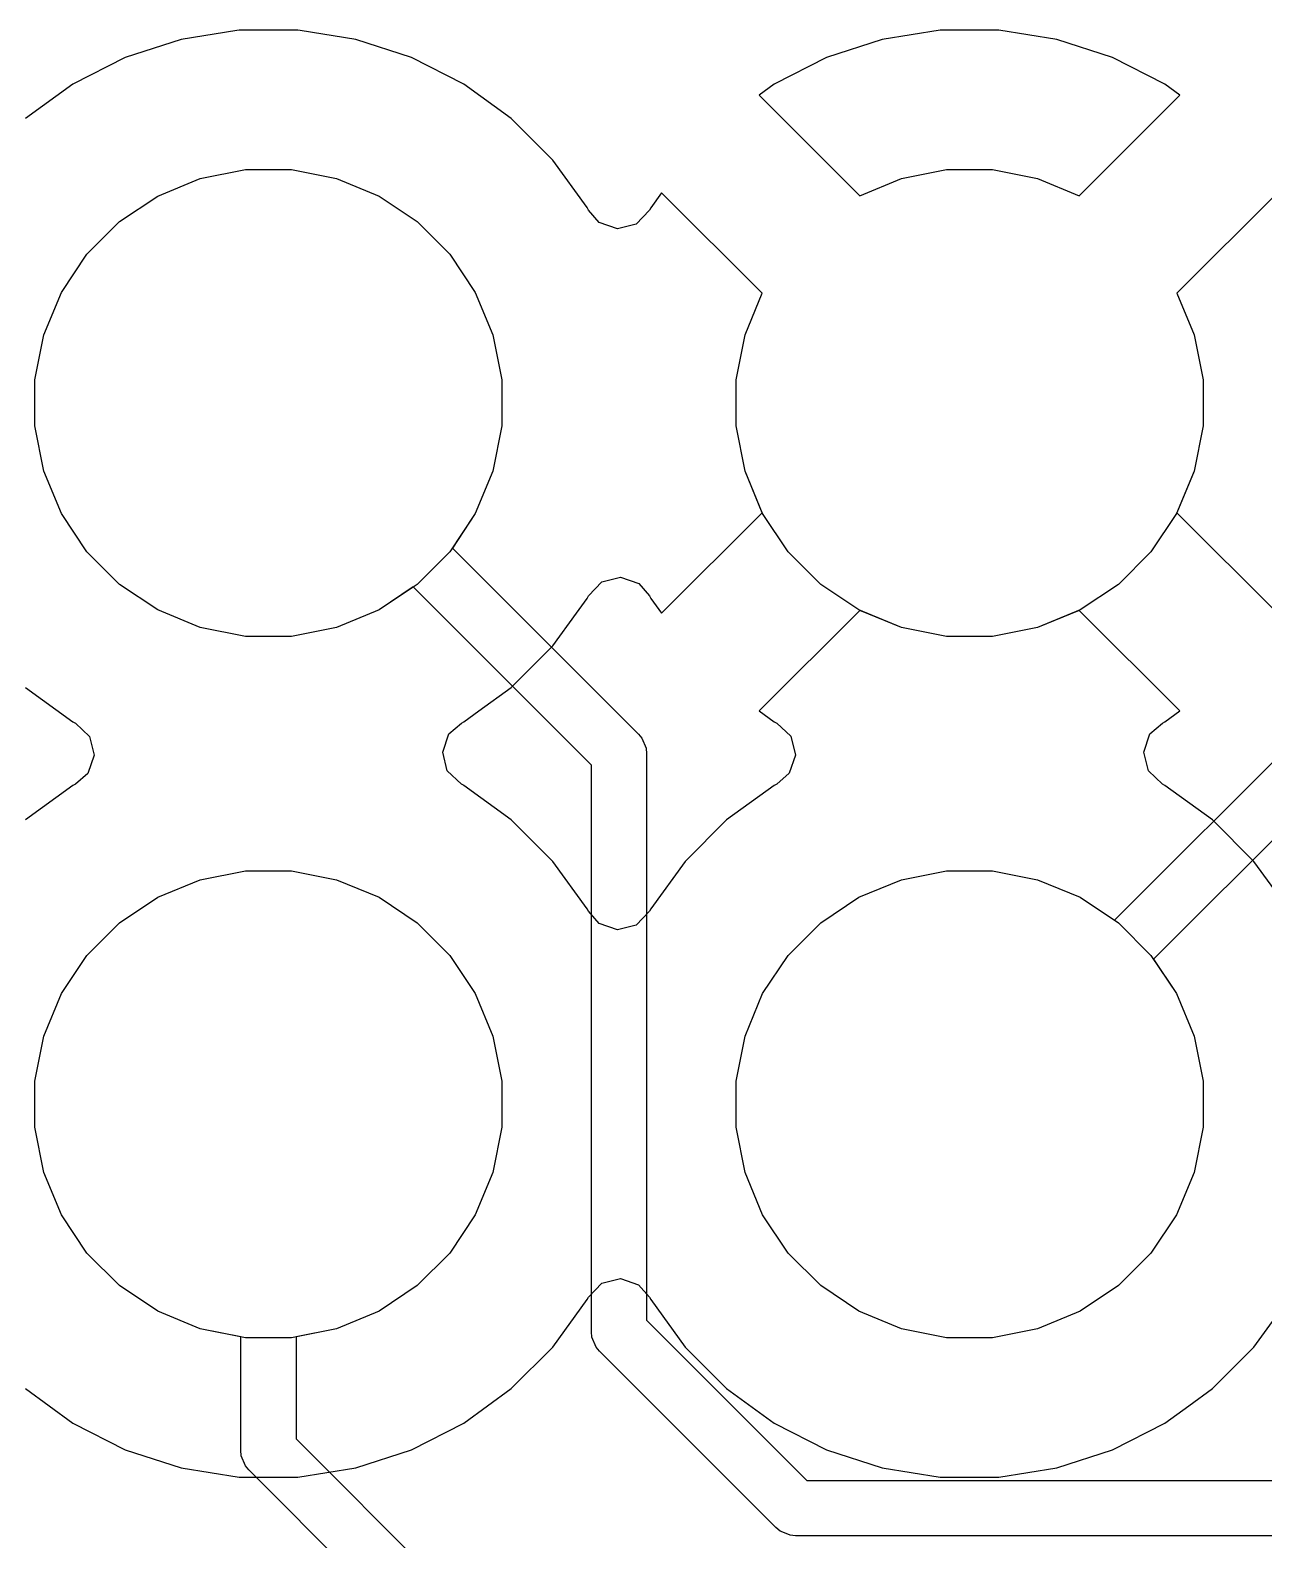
# Model space of a CAD drawing. Header units: inches. Extents: x 6.57 to 9.79, y -8.72 to -3.17.
# Drawn here: x 8.1074 to 8.2833, y -7.662 to -7.4467 of the extents above; entities that cross this region are included whole.
import ezdxf

# ---------------------------------------------------------------- set-up
doc = ezdxf.new("R2010")
doc.units = ezdxf.units.IN
doc.header["$MEASUREMENT"] = 0
doc.layers.add('In1.Cu', color=91, linetype='CONTINUOUS', true_color=0x7fc87f)

msp = doc.modelspace()

# ---------------------------------------------------------------- linework, layer by layer
at = {"layer": 'In1.Cu', "linetype": 'CONTINUOUS'}
for p, q in [((8.13685, -7.44677), (8.12892, -7.44802)), ((8.13685, -7.44677), (8.12892, -7.44802)), ((8.13685, -7.44677), (8.12892, -7.44802)), ((8.13685, -7.44677), (8.12892, -7.44802)), ((8.13719, -7.44671), (8.13685, -7.44677)), ((8.13719, -7.44671), (8.13685, -7.44677)), ((8.13719, -7.44671), (8.13685, -7.44677)), ((8.13719, -7.44671), (8.13685, -7.44677)), ((8.14555, -7.44671), (8.13719, -7.44671)), ((8.14555, -7.44671), (8.13719, -7.44671)), ((8.14555, -7.44671), (8.13719, -7.44671)), ((8.14555, -7.44671), (8.13719, -7.44671)), ((8.14589, -7.44677), (8.14555, -7.44671)), ((8.14589, -7.44677), (8.14555, -7.44671)), ((8.14589, -7.44677), (8.14555, -7.44671)), ((8.14589, -7.44677), (8.14555, -7.44671)), ((8.15382, -7.44802), (8.14589, -7.44677)), ((8.15382, -7.44802), (8.14589, -7.44677)), ((8.15382, -7.44802), (8.14589, -7.44677)), ((8.15382, -7.44802), (8.14589, -7.44677)), ((8.23719, -7.44673), (8.22892, -7.44804)), ((8.23719, -7.44673), (8.22892, -7.44804)), ((8.23719, -7.44673), (8.22892, -7.44804)), ((8.23719, -7.44673), (8.22892, -7.44804)), ((8.24555, -7.44673), (8.23719, -7.44673)), ((8.24555, -7.44673), (8.23719, -7.44673)), ((8.24555, -7.44673), (8.23719, -7.44673)), ((8.24555, -7.44673), (8.23719, -7.44673)), ((8.25382, -7.44804), (8.24555, -7.44673)), ((8.25382, -7.44804), (8.24555, -7.44673)), ((8.25382, -7.44804), (8.24555, -7.44673)), ((8.25382, -7.44804), (8.24555, -7.44673)), ((8.12892, -7.44802), (8.12096, -7.45061)), ((8.12892, -7.44802), (8.12096, -7.45061)), ((8.12892, -7.44802), (8.12096, -7.45061)), ((8.12892, -7.44802), (8.12096, -7.45061)), ((8.16178, -7.45061), (8.15382, -7.44802)), ((8.15382, -7.44802), (8.15382, -7.44802)), ((8.15382, -7.44802), (8.15382, -7.44802)), ((8.16178, -7.45061), (8.15382, -7.44802)), ((8.15382, -7.44802), (8.15382, -7.44802)), ((8.15382, -7.44802), (8.15382, -7.44802)), ((8.16178, -7.45061), (8.15382, -7.44802)), ((8.15382, -7.44802), (8.15382, -7.44802)), ((8.15382, -7.44802), (8.15382, -7.44802)), ((8.16178, -7.45061), (8.15382, -7.44802)), ((8.15382, -7.44802), (8.15382, -7.44802)), ((8.15382, -7.44802), (8.15382, -7.44802)), ((8.22892, -7.44804), (8.22097, -7.45063)), ((8.22892, -7.44804), (8.22097, -7.45063)), ((8.22892, -7.44804), (8.22097, -7.45063)), ((8.22892, -7.44804), (8.22097, -7.45063)), ((8.22892, -7.44804), (8.22892, -7.44804)), ((8.22892, -7.44804), (8.22892, -7.44804)), ((8.22892, -7.44804), (8.22892, -7.44804)), ((8.22892, -7.44804), (8.22892, -7.44804)), ((8.26177, -7.45063), (8.25382, -7.44804)), ((8.26177, -7.45063), (8.25382, -7.44804)), ((8.26177, -7.45063), (8.25382, -7.44804)), ((8.26177, -7.45063), (8.25382, -7.44804)), ((8.12096, -7.45061), (8.1135, -7.45441)), ((8.12096, -7.45061), (8.1135, -7.45441)), ((8.12096, -7.45061), (8.1135, -7.45441)), ((8.12096, -7.45061), (8.1135, -7.45441)), ((8.16924, -7.45441), (8.16178, -7.45061)), ((8.16178, -7.45061), (8.16178, -7.45061)), ((8.16178, -7.45061), (8.16178, -7.45061)), ((8.16924, -7.45441), (8.16178, -7.45061)), ((8.16178, -7.45061), (8.16178, -7.45061)), ((8.16178, -7.45061), (8.16178, -7.45061)), ((8.16924, -7.45441), (8.16178, -7.45061)), ((8.16178, -7.45061), (8.16178, -7.45061)), ((8.16178, -7.45061), (8.16178, -7.45061)), ((8.16924, -7.45441), (8.16178, -7.45061)), ((8.16178, -7.45061), (8.16178, -7.45061)), ((8.16178, -7.45061), (8.16178, -7.45061)), ((8.22097, -7.45063), (8.21351, -7.45443)), ((8.22097, -7.45063), (8.21351, -7.45443)), ((8.22097, -7.45063), (8.21351, -7.45443)), ((8.22097, -7.45063), (8.21351, -7.45443)), ((8.26923, -7.45442), (8.26177, -7.45063)), ((8.26923, -7.45442), (8.26177, -7.45063)), ((8.26923, -7.45442), (8.26177, -7.45063)), ((8.26923, -7.45442), (8.26177, -7.45063)), ((8.1135, -7.45441), (8.10673, -7.45933)), ((8.1135, -7.45441), (8.10673, -7.45933)), ((8.1135, -7.45441), (8.10673, -7.45933)), ((8.1135, -7.45441), (8.10673, -7.45933)), ((8.17601, -7.45933), (8.16924, -7.45441)), ((8.17601, -7.45933), (8.16924, -7.45441)), ((8.17601, -7.45933), (8.16924, -7.45441)), ((8.17601, -7.45933), (8.16924, -7.45441)), ((8.21351, -7.45443), (8.21138, -7.45597)), ((8.21351, -7.45443), (8.21138, -7.45597)), ((8.21351, -7.45443), (8.21138, -7.45597)), ((8.21351, -7.45443), (8.21138, -7.45597)), ((8.27136, -7.45597), (8.26923, -7.45442)), ((8.27136, -7.45597), (8.26923, -7.45442)), ((8.27136, -7.45597), (8.26923, -7.45442)), ((8.27136, -7.45597), (8.26923, -7.45442)), ((8.21138, -7.45597), (8.21138, -7.45597)), ((8.21138, -7.45597), (8.22572, -7.47032)), ((8.21138, -7.45597), (8.21138, -7.45597)), ((8.21138, -7.45597), (8.22572, -7.47032)), ((8.21138, -7.45597), (8.21138, -7.45597)), ((8.21138, -7.45597), (8.22572, -7.47032)), ((8.21138, -7.45597), (8.21138, -7.45597)), ((8.21138, -7.45597), (8.22572, -7.47032)), ((8.25702, -7.47032), (8.27136, -7.45597)), ((8.25702, -7.47032), (8.27136, -7.45597)), ((8.25702, -7.47032), (8.27136, -7.45597)), ((8.25702, -7.47032), (8.27136, -7.45597)), ((8.18193, -7.46525), (8.17601, -7.45933)), ((8.18193, -7.46525), (8.17601, -7.45933)), ((8.18193, -7.46525), (8.17601, -7.45933)), ((8.18193, -7.46525), (8.17601, -7.45933)), ((8.18684, -7.47202), (8.18193, -7.46525)), ((8.18684, -7.47202), (8.18193, -7.46525)), ((8.18684, -7.47202), (8.18193, -7.46525)), ((8.18684, -7.47202), (8.18193, -7.46525)), ((8.1256, -7.47037), (8.13166, -7.46786)), ((8.1256, -7.47037), (8.13166, -7.46786)), ((8.1256, -7.47037), (8.13166, -7.46786)), ((8.1256, -7.47037), (8.13166, -7.46786)), ((8.13166, -7.46786), (8.13809, -7.46658)), ((8.13166, -7.46786), (8.13809, -7.46658)), ((8.13166, -7.46786), (8.13809, -7.46658)), ((8.13166, -7.46786), (8.13809, -7.46658)), ((8.13809, -7.46658), (8.14465, -7.46658)), ((8.13809, -7.46658), (8.14465, -7.46658)), ((8.13809, -7.46658), (8.14465, -7.46658)), ((8.13809, -7.46658), (8.14465, -7.46658)), ((8.14465, -7.46658), (8.15108, -7.46786)), ((8.14465, -7.46658), (8.15108, -7.46786)), ((8.14465, -7.46658), (8.15108, -7.46786)), ((8.14465, -7.46658), (8.15108, -7.46786)), ((8.15108, -7.46786), (8.15715, -7.47037)), ((8.15108, -7.46786), (8.15715, -7.47037)), ((8.15108, -7.46786), (8.15715, -7.47037)), ((8.15108, -7.46786), (8.15715, -7.47037)), ((8.22572, -7.47032), (8.23166, -7.46786)), ((8.22572, -7.47032), (8.23166, -7.46786)), ((8.22572, -7.47032), (8.23166, -7.46786)), ((8.22572, -7.47032), (8.23166, -7.46786)), ((8.23166, -7.46786), (8.23809, -7.46658)), ((8.23166, -7.46786), (8.23809, -7.46658)), ((8.23166, -7.46786), (8.23809, -7.46658)), ((8.23166, -7.46786), (8.23809, -7.46658)), ((8.23809, -7.46658), (8.24465, -7.46658)), ((8.23809, -7.46658), (8.24465, -7.46658)), ((8.23809, -7.46658), (8.24465, -7.46658)), ((8.23809, -7.46658), (8.24465, -7.46658)), ((8.24465, -7.46658), (8.25108, -7.46786)), ((8.24465, -7.46658), (8.25108, -7.46786)), ((8.24465, -7.46658), (8.25108, -7.46786)), ((8.24465, -7.46658), (8.25108, -7.46786)), ((8.25108, -7.46786), (8.25702, -7.47032)), ((8.25108, -7.46786), (8.25702, -7.47032)), ((8.25108, -7.46786), (8.25702, -7.47032)), ((8.25108, -7.46786), (8.25702, -7.47032)), ((8.12014, -7.47401), (8.1256, -7.47037)), ((8.12014, -7.47401), (8.1256, -7.47037)), ((8.12014, -7.47401), (8.1256, -7.47037)), ((8.12014, -7.47401), (8.1256, -7.47037)), ((8.15715, -7.47037), (8.1626, -7.47401)), ((8.15715, -7.47037), (8.1626, -7.47401)), ((8.15715, -7.47037), (8.1626, -7.47401)), ((8.15715, -7.47037), (8.1626, -7.47401)), ((8.19746, -7.46989), (8.19591, -7.47203)), ((8.19746, -7.46989), (8.19591, -7.47203)), ((8.19746, -7.46989), (8.19591, -7.47203)), ((8.19746, -7.46989), (8.19591, -7.47203)), ((8.2118, -7.48424), (8.19746, -7.46989)), ((8.19746, -7.46989), (8.19746, -7.46989)), ((8.2118, -7.48424), (8.19746, -7.46989)), ((8.19746, -7.46989), (8.19746, -7.46989)), ((8.2118, -7.48424), (8.19746, -7.46989)), ((8.19746, -7.46989), (8.19746, -7.46989)), ((8.2118, -7.48424), (8.19746, -7.46989)), ((8.19746, -7.46989), (8.19746, -7.46989)), ((8.28528, -7.46989), (8.27094, -7.48424)), ((8.28528, -7.46989), (8.27094, -7.48424)), ((8.28528, -7.46989), (8.27094, -7.48424)), ((8.28528, -7.46989), (8.27094, -7.48424)), ((8.18703, -7.47238), (8.18684, -7.47202)), ((8.18684, -7.47202), (8.18684, -7.47202)), ((8.18684, -7.47202), (8.18684, -7.47202)), ((8.18703, -7.47238), (8.18684, -7.47202)), ((8.18684, -7.47202), (8.18684, -7.47202)), ((8.18684, -7.47202), (8.18684, -7.47202)), ((8.18703, -7.47238), (8.18684, -7.47202)), ((8.18684, -7.47202), (8.18684, -7.47202)), ((8.18684, -7.47202), (8.18684, -7.47202)), ((8.18703, -7.47238), (8.18684, -7.47202)), ((8.18684, -7.47202), (8.18684, -7.47202)), ((8.18684, -7.47202), (8.18684, -7.47202)), ((8.18857, -7.47416), (8.18703, -7.47238)), ((8.18857, -7.47416), (8.18703, -7.47238)), ((8.18857, -7.47416), (8.18703, -7.47238)), ((8.18857, -7.47416), (8.18703, -7.47238)), ((8.19573, -7.47238), (8.19384, -7.47438)), ((8.19573, -7.47238), (8.19384, -7.47438)), ((8.19573, -7.47238), (8.19384, -7.47438)), ((8.19573, -7.47238), (8.19384, -7.47438)), ((8.19591, -7.47203), (8.19573, -7.47238)), ((8.19591, -7.47203), (8.19573, -7.47238)), ((8.19591, -7.47203), (8.19573, -7.47238)), ((8.19591, -7.47203), (8.19573, -7.47238)), ((8.19591, -7.47203), (8.19591, -7.47203)), ((8.19591, -7.47203), (8.19591, -7.47203)), ((8.19591, -7.47203), (8.19591, -7.47203)), ((8.19591, -7.47203), (8.19591, -7.47203)), ((8.1155, -7.47865), (8.12014, -7.47401)), ((8.1155, -7.47865), (8.12014, -7.47401)), ((8.1155, -7.47865), (8.12014, -7.47401)), ((8.1155, -7.47865), (8.12014, -7.47401)), ((8.1626, -7.47401), (8.16724, -7.47865)), ((8.1626, -7.47401), (8.16724, -7.47865)), ((8.1626, -7.47401), (8.16724, -7.47865)), ((8.1626, -7.47401), (8.16724, -7.47865)), ((8.19117, -7.47504), (8.18857, -7.47416)), ((8.19117, -7.47504), (8.18857, -7.47416)), ((8.19117, -7.47504), (8.18857, -7.47416)), ((8.19117, -7.47504), (8.18857, -7.47416)), ((8.19384, -7.47438), (8.19117, -7.47504)), ((8.19384, -7.47438), (8.19117, -7.47504)), ((8.19384, -7.47438), (8.19117, -7.47504)), ((8.19384, -7.47438), (8.19117, -7.47504)), ((8.11186, -7.48411), (8.1155, -7.47865)), ((8.11186, -7.48411), (8.1155, -7.47865)), ((8.11186, -7.48411), (8.1155, -7.47865)), ((8.11186, -7.48411), (8.1155, -7.47865)), ((8.16724, -7.47865), (8.17088, -7.48411)), ((8.16724, -7.47865), (8.17088, -7.48411)), ((8.16724, -7.47865), (8.17088, -7.48411)), ((8.16724, -7.47865), (8.17088, -7.48411)), ((8.10935, -7.49017), (8.11186, -7.48411)), ((8.10935, -7.49017), (8.11186, -7.48411)), ((8.10935, -7.49017), (8.11186, -7.48411)), ((8.10935, -7.49017), (8.11186, -7.48411)), ((8.17088, -7.48411), (8.17339, -7.49017)), ((8.17088, -7.48411), (8.17339, -7.49017)), ((8.17088, -7.48411), (8.17339, -7.49017)), ((8.17088, -7.48411), (8.17339, -7.49017)), ((8.20935, -7.49017), (8.2118, -7.48424)), ((8.20935, -7.49017), (8.2118, -7.48424)), ((8.20935, -7.49017), (8.2118, -7.48424)), ((8.20935, -7.49017), (8.2118, -7.48424)), ((8.27094, -7.48424), (8.27339, -7.49017)), ((8.27094, -7.48424), (8.27339, -7.49017)), ((8.27094, -7.48424), (8.27339, -7.49017)), ((8.27094, -7.48424), (8.27339, -7.49017)), ((8.10807, -7.4966), (8.10935, -7.49017)), ((8.10807, -7.4966), (8.10935, -7.49017)), ((8.10807, -7.4966), (8.10935, -7.49017)), ((8.10807, -7.4966), (8.10935, -7.49017)), ((8.17339, -7.49017), (8.17467, -7.4966)), ((8.17339, -7.49017), (8.17467, -7.4966)), ((8.17339, -7.49017), (8.17467, -7.4966)), ((8.17339, -7.49017), (8.17467, -7.4966)), ((8.20807, -7.4966), (8.20935, -7.49017)), ((8.20807, -7.4966), (8.20935, -7.49017)), ((8.20807, -7.4966), (8.20935, -7.49017)), ((8.20807, -7.4966), (8.20935, -7.49017)), ((8.27339, -7.49017), (8.27467, -7.4966)), ((8.27339, -7.49017), (8.27467, -7.4966)), ((8.27339, -7.49017), (8.27467, -7.4966)), ((8.27339, -7.49017), (8.27467, -7.4966)), ((8.10807, -7.50316), (8.10807, -7.4966)), ((8.10807, -7.50316), (8.10807, -7.4966)), ((8.10807, -7.50316), (8.10807, -7.4966)), ((8.10807, -7.50316), (8.10807, -7.4966)), ((8.17467, -7.4966), (8.17467, -7.50316)), ((8.17467, -7.4966), (8.17467, -7.50316)), ((8.17467, -7.4966), (8.17467, -7.50316)), ((8.17467, -7.4966), (8.17467, -7.50316)), ((8.20807, -7.50316), (8.20807, -7.4966)), ((8.20807, -7.50316), (8.20807, -7.4966)), ((8.20807, -7.50316), (8.20807, -7.4966)), ((8.20807, -7.50316), (8.20807, -7.4966)), ((8.27467, -7.4966), (8.27467, -7.50316)), ((8.27467, -7.4966), (8.27467, -7.50316)), ((8.27467, -7.4966), (8.27467, -7.50316)), ((8.27467, -7.4966), (8.27467, -7.50316)), ((8.10935, -7.5096), (8.10807, -7.50316)), ((8.10935, -7.5096), (8.10807, -7.50316)), ((8.10935, -7.5096), (8.10807, -7.50316)), ((8.10935, -7.5096), (8.10807, -7.50316)), ((8.17467, -7.50316), (8.17339, -7.5096)), ((8.17467, -7.50316), (8.17339, -7.5096)), ((8.17467, -7.50316), (8.17339, -7.5096)), ((8.17467, -7.50316), (8.17339, -7.5096)), ((8.20935, -7.5096), (8.20807, -7.50316)), ((8.20935, -7.5096), (8.20807, -7.50316)), ((8.20935, -7.5096), (8.20807, -7.50316)), ((8.20935, -7.5096), (8.20807, -7.50316)), ((8.27467, -7.50316), (8.27339, -7.5096)), ((8.27467, -7.50316), (8.27339, -7.5096)), ((8.27467, -7.50316), (8.27339, -7.5096)), ((8.27467, -7.50316), (8.27339, -7.5096)), ((8.11186, -7.51566), (8.10935, -7.5096)), ((8.11186, -7.51566), (8.10935, -7.5096)), ((8.11186, -7.51566), (8.10935, -7.5096)), ((8.11186, -7.51566), (8.10935, -7.5096)), ((8.17339, -7.5096), (8.17088, -7.51566)), ((8.17339, -7.5096), (8.17088, -7.51566)), ((8.17339, -7.5096), (8.17088, -7.51566)), ((8.17339, -7.5096), (8.17088, -7.51566)), ((8.2118, -7.51553), (8.20935, -7.5096)), ((8.21186, -7.51566), (8.20935, -7.5096)), ((8.2118, -7.51553), (8.20935, -7.5096)), ((8.2118, -7.51553), (8.20935, -7.5096)), ((8.27339, -7.5096), (8.27088, -7.51566)), ((8.27339, -7.5096), (8.27094, -7.51553)), ((8.27339, -7.5096), (8.27094, -7.51553)), ((8.27339, -7.5096), (8.27094, -7.51553)), ((8.1155, -7.52111), (8.11186, -7.51566)), ((8.1155, -7.52111), (8.11186, -7.51566)), ((8.1155, -7.52111), (8.11186, -7.51566)), ((8.1155, -7.52111), (8.11186, -7.51566)), ((8.17088, -7.51566), (8.16724, -7.52111)), ((8.17088, -7.51566), (8.16724, -7.52111)), ((8.17088, -7.51566), (8.16724, -7.52111)), ((8.17088, -7.51566), (8.16761, -7.52056)), ((8.19746, -7.52987), (8.2118, -7.51553)), ((8.19746, -7.52987), (8.2118, -7.51553)), ((8.19746, -7.52987), (8.2118, -7.51553)), ((8.2155, -7.52111), (8.21186, -7.51566)), ((8.27088, -7.51566), (8.26724, -7.52111)), ((8.27094, -7.51553), (8.28528, -7.52987)), ((8.27094, -7.51553), (8.28528, -7.52987)), ((8.27094, -7.51553), (8.28528, -7.52987)), ((8.12014, -7.52575), (8.1155, -7.52111)), ((8.12014, -7.52575), (8.1155, -7.52111)), ((8.12014, -7.52575), (8.1155, -7.52111)), ((8.12014, -7.52575), (8.1155, -7.52111)), ((8.16724, -7.52111), (8.1626, -7.52575)), ((8.16724, -7.52111), (8.1626, -7.52575)), ((8.16724, -7.52111), (8.1626, -7.52575)), ((8.16761, -7.52056), (8.19416, -7.5471)), ((8.22014, -7.52575), (8.2155, -7.52111)), ((8.26724, -7.52111), (8.2626, -7.52575)), ((8.1256, -7.5294), (8.12014, -7.52575)), ((8.1256, -7.5294), (8.12014, -7.52575)), ((8.1256, -7.5294), (8.12014, -7.52575)), ((8.1256, -7.5294), (8.12014, -7.52575)), ((8.1626, -7.52575), (8.15715, -7.5294)), ((8.1626, -7.52575), (8.15715, -7.5294)), ((8.1626, -7.52575), (8.15715, -7.5294)), ((8.16204, -7.52612), (8.15715, -7.5294)), ((8.18744, -7.55152), (8.16204, -7.52612)), ((8.18703, -7.52738), (8.18892, -7.52538)), ((8.18703, -7.52738), (8.18892, -7.52538)), ((8.18703, -7.52738), (8.18892, -7.52538)), ((8.18892, -7.52538), (8.19159, -7.52472)), ((8.18892, -7.52538), (8.19159, -7.52472)), ((8.18892, -7.52538), (8.19159, -7.52472)), ((8.19159, -7.52472), (8.19419, -7.52561)), ((8.19159, -7.52472), (8.19419, -7.52561)), ((8.19159, -7.52472), (8.19419, -7.52561)), ((8.19419, -7.52561), (8.19573, -7.52738)), ((8.19419, -7.52561), (8.19573, -7.52738)), ((8.19419, -7.52561), (8.19573, -7.52738)), ((8.2256, -7.5294), (8.22014, -7.52575)), ((8.2626, -7.52575), (8.25715, -7.5294)), ((8.1853, -7.52987), (8.18684, -7.52775)), ((8.1853, -7.52987), (8.18684, -7.52775)), ((8.1853, -7.52987), (8.18684, -7.52775)), ((8.18684, -7.52775), (8.18703, -7.52738)), ((8.18684, -7.52775), (8.18703, -7.52738)), ((8.18684, -7.52775), (8.18703, -7.52738)), ((8.19573, -7.52738), (8.19591, -7.52774)), ((8.19573, -7.52738), (8.19591, -7.52774)), ((8.19573, -7.52738), (8.19591, -7.52774)), ((8.19591, -7.52774), (8.19746, -7.52987)), ((8.19591, -7.52774), (8.19746, -7.52987)), ((8.19591, -7.52774), (8.19746, -7.52987)), ((8.13166, -7.53191), (8.1256, -7.5294)), ((8.13166, -7.53191), (8.1256, -7.5294)), ((8.13166, -7.53191), (8.1256, -7.5294)), ((8.13166, -7.53191), (8.1256, -7.5294)), ((8.15715, -7.5294), (8.15108, -7.53191)), ((8.15715, -7.5294), (8.15108, -7.53191)), ((8.15715, -7.5294), (8.15108, -7.53191)), ((8.15715, -7.5294), (8.15108, -7.53191)), ((8.18193, -7.53452), (8.1853, -7.52987)), ((8.18193, -7.53452), (8.1853, -7.52987)), ((8.18193, -7.53452), (8.1853, -7.52987)), ((8.22572, -7.52945), (8.21138, -7.54379)), ((8.22572, -7.52945), (8.21138, -7.54379)), ((8.22572, -7.52945), (8.21138, -7.54379)), ((8.23166, -7.53191), (8.2256, -7.5294)), ((8.23166, -7.53191), (8.22572, -7.52945)), ((8.23166, -7.53191), (8.22572, -7.52945)), ((8.23166, -7.53191), (8.22572, -7.52945)), ((8.25715, -7.5294), (8.25108, -7.53191)), ((8.25702, -7.52945), (8.25108, -7.53191)), ((8.25702, -7.52945), (8.25108, -7.53191)), ((8.25702, -7.52945), (8.25108, -7.53191)), ((8.27136, -7.54379), (8.25702, -7.52945)), ((8.27136, -7.54379), (8.25702, -7.52945)), ((8.27136, -7.54379), (8.25702, -7.52945)), ((8.13809, -7.53319), (8.13166, -7.53191)), ((8.13809, -7.53319), (8.13166, -7.53191)), ((8.13809, -7.53319), (8.13166, -7.53191)), ((8.13809, -7.53319), (8.13166, -7.53191)), ((8.15108, -7.53191), (8.14465, -7.53319)), ((8.15108, -7.53191), (8.14465, -7.53319)), ((8.15108, -7.53191), (8.14465, -7.53319)), ((8.15108, -7.53191), (8.14465, -7.53319)), ((8.23809, -7.53319), (8.23166, -7.53191)), ((8.23809, -7.53319), (8.23166, -7.53191)), ((8.23809, -7.53319), (8.23166, -7.53191)), ((8.23809, -7.53319), (8.23166, -7.53191)), ((8.25108, -7.53191), (8.24465, -7.53319)), ((8.25108, -7.53191), (8.24465, -7.53319)), ((8.25108, -7.53191), (8.24465, -7.53319)), ((8.25108, -7.53191), (8.24465, -7.53319)), ((8.14465, -7.53319), (8.13809, -7.53319)), ((8.14465, -7.53319), (8.13809, -7.53319)), ((8.14465, -7.53319), (8.13809, -7.53319)), ((8.14465, -7.53319), (8.13809, -7.53319)), ((8.17601, -7.54044), (8.18193, -7.53452)), ((8.17601, -7.54044), (8.18193, -7.53452)), ((8.17601, -7.54044), (8.18193, -7.53452)), ((8.18193, -7.53452), (8.18193, -7.53452)), ((8.18193, -7.53452), (8.18193, -7.53452)), ((8.18193, -7.53452), (8.18193, -7.53452)), ((8.18193, -7.53452), (8.18193, -7.53452)), ((8.18193, -7.53452), (8.18193, -7.53452)), ((8.18193, -7.53452), (8.18193, -7.53452)), ((8.24465, -7.53319), (8.23809, -7.53319)), ((8.24465, -7.53319), (8.23809, -7.53319)), ((8.24465, -7.53319), (8.23809, -7.53319)), ((8.24465, -7.53319), (8.23809, -7.53319)), ((8.10673, -7.54044), (8.1135, -7.54536)), ((8.17139, -7.54379), (8.17601, -7.54044)), ((8.17139, -7.54379), (8.17601, -7.54044)), ((8.17139, -7.54379), (8.17601, -7.54044)), ((8.17601, -7.54044), (8.17601, -7.54044)), ((8.17601, -7.54044), (8.17601, -7.54044)), ((8.17601, -7.54044), (8.17601, -7.54044)), ((8.17601, -7.54044), (8.17601, -7.54044)), ((8.17601, -7.54044), (8.17601, -7.54044)), ((8.17601, -7.54044), (8.17601, -7.54044)), ((8.1135, -7.54536), (8.11385, -7.54553)), ((8.11385, -7.54553), (8.11585, -7.54742)), ((8.16712, -7.54707), (8.16889, -7.54553)), ((8.16712, -7.54707), (8.16889, -7.54553)), ((8.16712, -7.54707), (8.16889, -7.54553)), ((8.16889, -7.54553), (8.16924, -7.54536)), ((8.16889, -7.54553), (8.16924, -7.54536)), ((8.16889, -7.54553), (8.16924, -7.54536)), ((8.16924, -7.54536), (8.17139, -7.54379)), ((8.16924, -7.54536), (8.17139, -7.54379)), ((8.16924, -7.54536), (8.17139, -7.54379)), ((8.21138, -7.54379), (8.21138, -7.54379)), ((8.21138, -7.54379), (8.21351, -7.54534)), ((8.21138, -7.54379), (8.21138, -7.54379)), ((8.21138, -7.54379), (8.21351, -7.54534)), ((8.21138, -7.54379), (8.21138, -7.54379)), ((8.21138, -7.54379), (8.21351, -7.54534)), ((8.21351, -7.54534), (8.21351, -7.54534)), ((8.21351, -7.54534), (8.21387, -7.54552)), ((8.21351, -7.54534), (8.21351, -7.54534)), ((8.21351, -7.54534), (8.21387, -7.54552)), ((8.21351, -7.54534), (8.21351, -7.54534)), ((8.21351, -7.54534), (8.21387, -7.54552)), ((8.21387, -7.54552), (8.21587, -7.54741)), ((8.21387, -7.54552), (8.21587, -7.54741)), ((8.21387, -7.54552), (8.21587, -7.54741)), ((8.26204, -7.57364), (8.29048, -7.54521)), ((8.2671, -7.54706), (8.26887, -7.54552)), ((8.2671, -7.54706), (8.26887, -7.54552)), ((8.2671, -7.54706), (8.26887, -7.54552)), ((8.26887, -7.54552), (8.26923, -7.54534)), ((8.26887, -7.54552), (8.26923, -7.54534)), ((8.26887, -7.54552), (8.26923, -7.54534)), ((8.26923, -7.54534), (8.27136, -7.54379)), ((8.26923, -7.54534), (8.27136, -7.54379)), ((8.26923, -7.54534), (8.27136, -7.54379)), ((8.27136, -7.54379), (8.27136, -7.54379)), ((8.27136, -7.54379), (8.27136, -7.54379)), ((8.27136, -7.54379), (8.27136, -7.54379)), ((8.11585, -7.54742), (8.11651, -7.55009)), ((8.16623, -7.54967), (8.16712, -7.54707)), ((8.16623, -7.54967), (8.16712, -7.54707)), ((8.16623, -7.54967), (8.16712, -7.54707)), ((8.19416, -7.5471), (8.19465, -7.5477)), ((8.19465, -7.5477), (8.19465, -7.5477)), ((8.19465, -7.5477), (8.19524, -7.54912)), ((8.21587, -7.54741), (8.21653, -7.55008)), ((8.21587, -7.54741), (8.21653, -7.55008)), ((8.21587, -7.54741), (8.21653, -7.55008)), ((8.26621, -7.54966), (8.2671, -7.54706)), ((8.26621, -7.54966), (8.2671, -7.54706)), ((8.26621, -7.54966), (8.2671, -7.54706)), ((8.11651, -7.55009), (8.11562, -7.5527)), ((8.16689, -7.55234), (8.16623, -7.54967)), ((8.16689, -7.55234), (8.16623, -7.54967)), ((8.16689, -7.55234), (8.16623, -7.54967)), ((8.19524, -7.54912), (8.19531, -7.54989)), ((8.19531, -7.54989), (8.19531, -7.63069)), ((8.21653, -7.55008), (8.21564, -7.55268)), ((8.21653, -7.55008), (8.21564, -7.55268)), ((8.21653, -7.55008), (8.21564, -7.55268)), ((8.26687, -7.55233), (8.26621, -7.54966)), ((8.26687, -7.55233), (8.26621, -7.54966)), ((8.26687, -7.55233), (8.26621, -7.54966)), ((8.18744, -7.63232), (8.18744, -7.55152)), ((8.29489, -7.55193), (8.26761, -7.57921)), ((8.1135, -7.55441), (8.10673, -7.55933)), ((8.11385, -7.55423), (8.1135, -7.55441)), ((8.11562, -7.5527), (8.11385, -7.55423)), ((8.16889, -7.55423), (8.16689, -7.55234)), ((8.16889, -7.55423), (8.16689, -7.55234)), ((8.16889, -7.55423), (8.16689, -7.55234)), ((8.16921, -7.55439), (8.16889, -7.55423)), ((8.16921, -7.55439), (8.16889, -7.55423)), ((8.16921, -7.55439), (8.16889, -7.55423)), ((8.16924, -7.55441), (8.16921, -7.55439)), ((8.16924, -7.55441), (8.16921, -7.55439)), ((8.16924, -7.55441), (8.16921, -7.55439)), ((8.17601, -7.55933), (8.16924, -7.55441)), ((8.17601, -7.55933), (8.16924, -7.55441)), ((8.17601, -7.55933), (8.16924, -7.55441)), ((8.2135, -7.55441), (8.20673, -7.55933)), ((8.2135, -7.55441), (8.20673, -7.55933)), ((8.2135, -7.55441), (8.20673, -7.55933)), ((8.21387, -7.55422), (8.2135, -7.55441)), ((8.21387, -7.55422), (8.2135, -7.55441)), ((8.21387, -7.55422), (8.2135, -7.55441)), ((8.21564, -7.55268), (8.21387, -7.55422)), ((8.21564, -7.55268), (8.21387, -7.55422)), ((8.21564, -7.55268), (8.21387, -7.55422)), ((8.26887, -7.55422), (8.26687, -7.55233)), ((8.26887, -7.55422), (8.26687, -7.55233)), ((8.26887, -7.55422), (8.26687, -7.55233)), ((8.26924, -7.55441), (8.26887, -7.55422)), ((8.26924, -7.55441), (8.26887, -7.55422)), ((8.26924, -7.55441), (8.26887, -7.55422)), ((8.27601, -7.55933), (8.26924, -7.55441)), ((8.27601, -7.55933), (8.26924, -7.55441)), ((8.27601, -7.55933), (8.26924, -7.55441)), ((8.18193, -7.56525), (8.17601, -7.55933)), ((8.18193, -7.56525), (8.17601, -7.55933)), ((8.18193, -7.56525), (8.17601, -7.55933)), ((8.20673, -7.55933), (8.20081, -7.56525)), ((8.20673, -7.55933), (8.20081, -7.56525)), ((8.20673, -7.55933), (8.20081, -7.56525)), ((8.28193, -7.56525), (8.27601, -7.55933)), ((8.28193, -7.56525), (8.27601, -7.55933)), ((8.28193, -7.56525), (8.27601, -7.55933)), ((8.18684, -7.57202), (8.18193, -7.56525)), ((8.18684, -7.57202), (8.18193, -7.56525)), ((8.18684, -7.57202), (8.18193, -7.56525)), ((8.20081, -7.56525), (8.1959, -7.57202)), ((8.20081, -7.56525), (8.1959, -7.57202)), ((8.20081, -7.56525), (8.1959, -7.57202)), ((8.28684, -7.57202), (8.28193, -7.56525)), ((8.28684, -7.57202), (8.28193, -7.56525)), ((8.28684, -7.57202), (8.28193, -7.56525)), ((8.13166, -7.56786), (8.13809, -7.56658)), ((8.13166, -7.56786), (8.13809, -7.56658)), ((8.13166, -7.56786), (8.13809, -7.56658)), ((8.13166, -7.56786), (8.13809, -7.56658)), ((8.13809, -7.56658), (8.14465, -7.56658)), ((8.13809, -7.56658), (8.14465, -7.56658)), ((8.13809, -7.56658), (8.14465, -7.56658)), ((8.13809, -7.56658), (8.14465, -7.56658)), ((8.14465, -7.56658), (8.15108, -7.56786)), ((8.14465, -7.56658), (8.15108, -7.56786)), ((8.14465, -7.56658), (8.15108, -7.56786)), ((8.14465, -7.56658), (8.15108, -7.56786)), ((8.23166, -7.56786), (8.23809, -7.56658)), ((8.23166, -7.56786), (8.23809, -7.56658)), ((8.23166, -7.56786), (8.23809, -7.56658)), ((8.23166, -7.56786), (8.23809, -7.56658)), ((8.23809, -7.56658), (8.24465, -7.56658)), ((8.23809, -7.56658), (8.24465, -7.56658)), ((8.23809, -7.56658), (8.24465, -7.56658)), ((8.23809, -7.56658), (8.24465, -7.56658)), ((8.24465, -7.56658), (8.25108, -7.56786)), ((8.24465, -7.56658), (8.25108, -7.56786)), ((8.24465, -7.56658), (8.25108, -7.56786)), ((8.24465, -7.56658), (8.25108, -7.56786)), ((8.1256, -7.57037), (8.13166, -7.56786)), ((8.1256, -7.57037), (8.13166, -7.56786)), ((8.1256, -7.57037), (8.13166, -7.56786)), ((8.1256, -7.57037), (8.13166, -7.56786)), ((8.15108, -7.56786), (8.15715, -7.57037)), ((8.15108, -7.56786), (8.15715, -7.57037)), ((8.15108, -7.56786), (8.15715, -7.57037)), ((8.15108, -7.56786), (8.15715, -7.57037)), ((8.2256, -7.57037), (8.23166, -7.56786)), ((8.2256, -7.57037), (8.23166, -7.56786)), ((8.2256, -7.57037), (8.23166, -7.56786)), ((8.2256, -7.57037), (8.23166, -7.56786)), ((8.25108, -7.56786), (8.25715, -7.57037)), ((8.25108, -7.56786), (8.25715, -7.57037)), ((8.25108, -7.56786), (8.25715, -7.57037)), ((8.25108, -7.56786), (8.25715, -7.57037)), ((8.12014, -7.57401), (8.1256, -7.57037)), ((8.12014, -7.57401), (8.1256, -7.57037)), ((8.12014, -7.57401), (8.1256, -7.57037)), ((8.12014, -7.57401), (8.1256, -7.57037)), ((8.15715, -7.57037), (8.1626, -7.57401)), ((8.15715, -7.57037), (8.1626, -7.57401)), ((8.15715, -7.57037), (8.1626, -7.57401)), ((8.15715, -7.57037), (8.1626, -7.57401)), ((8.22014, -7.57401), (8.2256, -7.57037)), ((8.22014, -7.57401), (8.2256, -7.57037)), ((8.22014, -7.57401), (8.2256, -7.57037)), ((8.22014, -7.57401), (8.2256, -7.57037)), ((8.25715, -7.57037), (8.2626, -7.57401)), ((8.25715, -7.57037), (8.26204, -7.57364)), ((8.25715, -7.57037), (8.2626, -7.57401)), ((8.25715, -7.57037), (8.2626, -7.57401)), ((8.18702, -7.57236), (8.18684, -7.57202)), ((8.18702, -7.57236), (8.18684, -7.57202)), ((8.18702, -7.57236), (8.18684, -7.57202)), ((8.18856, -7.57413), (8.18702, -7.57236)), ((8.18856, -7.57413), (8.18702, -7.57236)), ((8.18856, -7.57413), (8.18702, -7.57236)), ((8.19572, -7.57236), (8.19383, -7.57436)), ((8.19572, -7.57236), (8.19383, -7.57436)), ((8.19572, -7.57236), (8.19383, -7.57436)), ((8.1959, -7.57202), (8.19572, -7.57236)), ((8.1959, -7.57202), (8.19572, -7.57236)), ((8.1959, -7.57202), (8.19572, -7.57236)), ((8.1155, -7.57865), (8.12014, -7.57401)), ((8.1155, -7.57865), (8.12014, -7.57401)), ((8.1155, -7.57865), (8.12014, -7.57401)), ((8.1155, -7.57865), (8.12014, -7.57401)), ((8.1626, -7.57401), (8.16724, -7.57865)), ((8.1626, -7.57401), (8.16724, -7.57865)), ((8.1626, -7.57401), (8.16724, -7.57865)), ((8.1626, -7.57401), (8.16724, -7.57865)), ((8.19116, -7.57502), (8.18856, -7.57413)), ((8.19116, -7.57502), (8.18856, -7.57413)), ((8.19116, -7.57502), (8.18856, -7.57413)), ((8.19383, -7.57436), (8.19116, -7.57502)), ((8.19383, -7.57436), (8.19116, -7.57502)), ((8.19383, -7.57436), (8.19116, -7.57502)), ((8.2155, -7.57865), (8.22014, -7.57401)), ((8.2155, -7.57865), (8.22014, -7.57401)), ((8.2155, -7.57865), (8.22014, -7.57401)), ((8.2155, -7.57865), (8.22014, -7.57401)), ((8.2626, -7.57401), (8.26724, -7.57865)), ((8.2626, -7.57401), (8.26724, -7.57865)), ((8.2626, -7.57401), (8.26724, -7.57865)), ((8.11186, -7.58411), (8.1155, -7.57865)), ((8.11186, -7.58411), (8.1155, -7.57865)), ((8.11186, -7.58411), (8.1155, -7.57865)), ((8.11186, -7.58411), (8.1155, -7.57865)), ((8.16724, -7.57865), (8.17088, -7.58411)), ((8.16724, -7.57865), (8.17088, -7.58411)), ((8.16724, -7.57865), (8.17088, -7.58411)), ((8.16724, -7.57865), (8.17088, -7.58411)), ((8.21186, -7.58411), (8.2155, -7.57865)), ((8.21186, -7.58411), (8.2155, -7.57865)), ((8.21186, -7.58411), (8.2155, -7.57865)), ((8.21186, -7.58411), (8.2155, -7.57865)), ((8.26724, -7.57865), (8.27088, -7.58411)), ((8.26724, -7.57865), (8.27088, -7.58411)), ((8.26724, -7.57865), (8.27088, -7.58411)), ((8.26761, -7.57921), (8.27088, -7.58411)), ((8.10935, -7.59017), (8.11186, -7.58411)), ((8.10935, -7.59017), (8.11186, -7.58411)), ((8.10935, -7.59017), (8.11186, -7.58411)), ((8.10935, -7.59017), (8.11186, -7.58411)), ((8.17088, -7.58411), (8.17339, -7.59017)), ((8.17088, -7.58411), (8.17339, -7.59017)), ((8.17088, -7.58411), (8.17339, -7.59017)), ((8.17088, -7.58411), (8.17339, -7.59017)), ((8.20935, -7.59017), (8.21186, -7.58411)), ((8.20935, -7.59017), (8.21186, -7.58411)), ((8.20935, -7.59017), (8.21186, -7.58411)), ((8.20935, -7.59017), (8.21186, -7.58411)), ((8.27088, -7.58411), (8.27339, -7.59017)), ((8.27088, -7.58411), (8.27339, -7.59017)), ((8.27088, -7.58411), (8.27339, -7.59017)), ((8.27088, -7.58411), (8.27339, -7.59017)), ((8.10807, -7.5966), (8.10935, -7.59017)), ((8.10807, -7.5966), (8.10935, -7.59017)), ((8.10807, -7.5966), (8.10935, -7.59017)), ((8.10807, -7.5966), (8.10935, -7.59017)), ((8.17339, -7.59017), (8.17467, -7.5966)), ((8.17339, -7.59017), (8.17467, -7.5966)), ((8.17339, -7.59017), (8.17467, -7.5966)), ((8.17339, -7.59017), (8.17467, -7.5966)), ((8.20807, -7.5966), (8.20935, -7.59017)), ((8.20807, -7.5966), (8.20935, -7.59017)), ((8.20807, -7.5966), (8.20935, -7.59017)), ((8.20807, -7.5966), (8.20935, -7.59017)), ((8.27339, -7.59017), (8.27467, -7.5966)), ((8.27339, -7.59017), (8.27467, -7.5966)), ((8.27339, -7.59017), (8.27467, -7.5966)), ((8.27339, -7.59017), (8.27467, -7.5966)), ((8.10807, -7.60316), (8.10807, -7.5966)), ((8.10807, -7.60316), (8.10807, -7.5966)), ((8.10807, -7.60316), (8.10807, -7.5966)), ((8.10807, -7.60316), (8.10807, -7.5966)), ((8.17467, -7.5966), (8.17467, -7.60316)), ((8.17467, -7.5966), (8.17467, -7.60316)), ((8.17467, -7.5966), (8.17467, -7.60316)), ((8.17467, -7.5966), (8.17467, -7.60316)), ((8.20807, -7.60316), (8.20807, -7.5966)), ((8.20807, -7.60316), (8.20807, -7.5966)), ((8.20807, -7.60316), (8.20807, -7.5966)), ((8.20807, -7.60316), (8.20807, -7.5966)), ((8.27467, -7.5966), (8.27467, -7.60316)), ((8.27467, -7.5966), (8.27467, -7.60316)), ((8.27467, -7.5966), (8.27467, -7.60316)), ((8.27467, -7.5966), (8.27467, -7.60316)), ((8.10935, -7.6096), (8.10807, -7.60316)), ((8.10935, -7.6096), (8.10807, -7.60316)), ((8.10935, -7.6096), (8.10807, -7.60316)), ((8.10935, -7.6096), (8.10807, -7.60316)), ((8.17467, -7.60316), (8.17339, -7.6096)), ((8.17467, -7.60316), (8.17339, -7.6096)), ((8.17467, -7.60316), (8.17339, -7.6096)), ((8.17467, -7.60316), (8.17339, -7.6096)), ((8.20935, -7.6096), (8.20807, -7.60316)), ((8.20935, -7.6096), (8.20807, -7.60316)), ((8.20935, -7.6096), (8.20807, -7.60316)), ((8.20935, -7.6096), (8.20807, -7.60316)), ((8.27467, -7.60316), (8.27339, -7.6096)), ((8.27467, -7.60316), (8.27339, -7.6096)), ((8.27467, -7.60316), (8.27339, -7.6096)), ((8.27467, -7.60316), (8.27339, -7.6096)), ((8.11186, -7.61566), (8.10935, -7.6096)), ((8.11186, -7.61566), (8.10935, -7.6096)), ((8.11186, -7.61566), (8.10935, -7.6096)), ((8.11186, -7.61566), (8.10935, -7.6096)), ((8.17339, -7.6096), (8.17088, -7.61566)), ((8.17339, -7.6096), (8.17088, -7.61566)), ((8.17339, -7.6096), (8.17088, -7.61566)), ((8.17339, -7.6096), (8.17088, -7.61566)), ((8.21186, -7.61566), (8.20935, -7.6096)), ((8.21186, -7.61566), (8.20935, -7.6096)), ((8.21186, -7.61566), (8.20935, -7.6096)), ((8.21186, -7.61566), (8.20935, -7.6096)), ((8.27339, -7.6096), (8.27088, -7.61566)), ((8.27339, -7.6096), (8.27088, -7.61566)), ((8.27339, -7.6096), (8.27088, -7.61566)), ((8.27339, -7.6096), (8.27088, -7.61566)), ((8.1155, -7.62111), (8.11186, -7.61566)), ((8.1155, -7.62111), (8.11186, -7.61566)), ((8.1155, -7.62111), (8.11186, -7.61566)), ((8.1155, -7.62111), (8.11186, -7.61566)), ((8.17088, -7.61566), (8.16724, -7.62111)), ((8.17088, -7.61566), (8.16724, -7.62111)), ((8.17088, -7.61566), (8.16724, -7.62111)), ((8.17088, -7.61566), (8.16724, -7.62111)), ((8.2155, -7.62111), (8.21186, -7.61566)), ((8.2155, -7.62111), (8.21186, -7.61566)), ((8.2155, -7.62111), (8.21186, -7.61566)), ((8.2155, -7.62111), (8.21186, -7.61566)), ((8.27088, -7.61566), (8.26724, -7.62111)), ((8.27088, -7.61566), (8.26724, -7.62111)), ((8.27088, -7.61566), (8.26724, -7.62111)), ((8.27088, -7.61566), (8.26724, -7.62111)), ((8.12014, -7.62575), (8.1155, -7.62111)), ((8.12014, -7.62575), (8.1155, -7.62111)), ((8.12014, -7.62575), (8.1155, -7.62111)), ((8.12014, -7.62575), (8.1155, -7.62111)), ((8.16724, -7.62111), (8.1626, -7.62575)), ((8.16724, -7.62111), (8.1626, -7.62575)), ((8.16724, -7.62111), (8.1626, -7.62575)), ((8.16724, -7.62111), (8.1626, -7.62575)), ((8.22014, -7.62575), (8.2155, -7.62111)), ((8.22014, -7.62575), (8.2155, -7.62111)), ((8.22014, -7.62575), (8.2155, -7.62111)), ((8.22014, -7.62575), (8.2155, -7.62111)), ((8.26724, -7.62111), (8.2626, -7.62575)), ((8.26724, -7.62111), (8.2626, -7.62575)), ((8.26724, -7.62111), (8.2626, -7.62575)), ((8.26724, -7.62111), (8.2626, -7.62575)), ((8.18702, -7.6274), (8.18891, -7.6254)), ((8.18702, -7.6274), (8.18891, -7.6254)), ((8.18702, -7.6274), (8.18891, -7.6254)), ((8.18891, -7.6254), (8.19158, -7.62474)), ((8.18891, -7.6254), (8.19158, -7.62474)), ((8.18891, -7.6254), (8.19158, -7.62474)), ((8.19158, -7.62474), (8.19418, -7.62563)), ((8.19158, -7.62474), (8.19418, -7.62563)), ((8.19158, -7.62474), (8.19418, -7.62563)), ((8.1256, -7.6294), (8.12014, -7.62575)), ((8.1256, -7.6294), (8.12014, -7.62575)), ((8.1256, -7.6294), (8.12014, -7.62575)), ((8.1256, -7.6294), (8.12014, -7.62575)), ((8.1626, -7.62575), (8.15715, -7.6294)), ((8.1626, -7.62575), (8.15715, -7.6294)), ((8.1626, -7.62575), (8.15715, -7.6294)), ((8.1626, -7.62575), (8.15715, -7.6294)), ((8.18684, -7.62775), (8.18702, -7.6274)), ((8.18684, -7.62775), (8.18702, -7.6274)), ((8.18684, -7.62775), (8.18702, -7.6274)), ((8.19418, -7.62563), (8.19572, -7.6274)), ((8.19418, -7.62563), (8.19572, -7.6274)), ((8.19418, -7.62563), (8.19572, -7.6274)), ((8.19572, -7.6274), (8.1959, -7.62775)), ((8.19572, -7.6274), (8.1959, -7.62775)), ((8.19572, -7.6274), (8.1959, -7.62775)), ((8.2256, -7.6294), (8.22014, -7.62575)), ((8.2256, -7.6294), (8.22014, -7.62575)), ((8.2256, -7.6294), (8.22014, -7.62575)), ((8.2256, -7.6294), (8.22014, -7.62575)), ((8.2626, -7.62575), (8.25715, -7.6294)), ((8.2626, -7.62575), (8.25715, -7.6294)), ((8.2626, -7.62575), (8.25715, -7.6294)), ((8.2626, -7.62575), (8.25715, -7.6294)), ((8.13166, -7.63191), (8.1256, -7.6294)), ((8.13166, -7.63191), (8.1256, -7.6294)), ((8.13166, -7.63191), (8.1256, -7.6294)), ((8.13166, -7.63191), (8.1256, -7.6294)), ((8.15715, -7.6294), (8.15108, -7.63191)), ((8.15715, -7.6294), (8.15108, -7.63191)), ((8.15715, -7.6294), (8.15108, -7.63191)), ((8.15715, -7.6294), (8.15108, -7.63191)), ((8.18193, -7.63452), (8.18684, -7.62775)), ((8.18193, -7.63452), (8.18684, -7.62775)), ((8.18193, -7.63452), (8.18684, -7.62775)), ((8.18684, -7.62775), (8.18684, -7.62775)), ((8.18684, -7.62775), (8.18684, -7.62775)), ((8.18684, -7.62775), (8.18684, -7.62775)), ((8.18684, -7.62775), (8.18684, -7.62775)), ((8.18684, -7.62775), (8.18684, -7.62775)), ((8.18684, -7.62775), (8.18684, -7.62775)), ((8.1959, -7.62775), (8.20081, -7.63452)), ((8.1959, -7.62775), (8.20081, -7.63452)), ((8.1959, -7.62775), (8.20081, -7.63452)), ((8.23166, -7.63191), (8.2256, -7.6294)), ((8.23166, -7.63191), (8.2256, -7.6294)), ((8.23166, -7.63191), (8.2256, -7.6294)), ((8.23166, -7.63191), (8.2256, -7.6294)), ((8.25715, -7.6294), (8.25108, -7.63191)), ((8.25715, -7.6294), (8.25108, -7.63191)), ((8.25715, -7.6294), (8.25108, -7.63191)), ((8.25715, -7.6294), (8.25108, -7.63191)), ((8.28193, -7.63452), (8.28684, -7.62775)), ((8.28193, -7.63452), (8.28684, -7.62775)), ((8.28193, -7.63452), (8.28684, -7.62775)), ((8.13809, -7.63319), (8.13166, -7.63191)), ((8.13743, -7.63306), (8.13166, -7.63191)), ((8.13809, -7.63319), (8.13166, -7.63191)), ((8.13809, -7.63319), (8.13166, -7.63191)), ((8.15108, -7.63191), (8.14465, -7.63319)), ((8.15108, -7.63191), (8.14465, -7.63319)), ((8.15108, -7.63191), (8.14465, -7.63319)), ((8.15108, -7.63191), (8.14531, -7.63306)), ((8.19531, -7.63069), (8.21817, -7.65354)), ((8.23809, -7.63319), (8.23166, -7.63191)), ((8.23809, -7.63319), (8.23166, -7.63191)), ((8.23809, -7.63319), (8.23166, -7.63191)), ((8.23809, -7.63319), (8.23166, -7.63191)), ((8.25108, -7.63191), (8.24465, -7.63319)), ((8.25108, -7.63191), (8.24465, -7.63319)), ((8.25108, -7.63191), (8.24465, -7.63319)), ((8.25108, -7.63191), (8.24465, -7.63319)), ((8.13743, -7.64924), (8.13743, -7.63306)), ((8.14465, -7.63319), (8.13809, -7.63319)), ((8.14465, -7.63319), (8.13809, -7.63319)), ((8.14465, -7.63319), (8.13809, -7.63319)), ((8.14531, -7.63306), (8.14531, -7.64761)), ((8.18751, -7.63309), (8.18744, -7.63232)), ((8.1881, -7.63451), (8.18751, -7.63309)), ((8.24465, -7.63319), (8.23809, -7.63319)), ((8.24465, -7.63319), (8.23809, -7.63319)), ((8.24465, -7.63319), (8.23809, -7.63319)), ((8.24465, -7.63319), (8.23809, -7.63319)), ((8.17601, -7.64044), (8.18193, -7.63452)), ((8.17601, -7.64044), (8.18193, -7.63452)), ((8.17601, -7.64044), (8.18193, -7.63452)), ((8.18193, -7.63452), (8.18193, -7.63452)), ((8.18193, -7.63452), (8.18193, -7.63452)), ((8.18193, -7.63452), (8.18193, -7.63452)), ((8.18193, -7.63452), (8.18193, -7.63452)), ((8.18193, -7.63452), (8.18193, -7.63452)), ((8.18193, -7.63452), (8.18193, -7.63452)), ((8.18859, -7.6351), (8.1881, -7.63451)), ((8.21375, -7.66026), (8.18859, -7.6351)), ((8.20081, -7.63452), (8.20673, -7.64044)), ((8.20081, -7.63452), (8.20673, -7.64044)), ((8.20081, -7.63452), (8.20673, -7.64044)), ((8.27601, -7.64044), (8.28193, -7.63452)), ((8.27601, -7.64044), (8.28193, -7.63452)), ((8.27601, -7.64044), (8.28193, -7.63452)), ((8.28193, -7.63452), (8.28193, -7.63452)), ((8.28193, -7.63452), (8.28193, -7.63452)), ((8.28193, -7.63452), (8.28193, -7.63452)), ((8.28193, -7.63452), (8.28193, -7.63452)), ((8.28193, -7.63452), (8.28193, -7.63452)), ((8.28193, -7.63452), (8.28193, -7.63452)), ((8.10673, -7.64044), (8.1135, -7.64536)), ((8.10673, -7.64044), (8.1135, -7.64536)), ((8.10673, -7.64044), (8.1135, -7.64536)), ((8.17264, -7.64289), (8.17601, -7.64044)), ((8.17264, -7.64289), (8.17601, -7.64044)), ((8.17264, -7.64289), (8.17601, -7.64044)), ((8.17601, -7.64044), (8.17601, -7.64044)), ((8.17601, -7.64044), (8.17601, -7.64044)), ((8.17601, -7.64044), (8.17601, -7.64044)), ((8.17601, -7.64044), (8.17601, -7.64044)), ((8.17601, -7.64044), (8.17601, -7.64044)), ((8.17601, -7.64044), (8.17601, -7.64044)), ((8.20673, -7.64044), (8.2135, -7.64536)), ((8.20673, -7.64044), (8.2135, -7.64536)), ((8.20673, -7.64044), (8.2135, -7.64536)), ((8.27264, -7.64289), (8.27601, -7.64044)), ((8.27264, -7.64289), (8.27601, -7.64044)), ((8.27264, -7.64289), (8.27601, -7.64044)), ((8.27601, -7.64044), (8.27601, -7.64044)), ((8.27601, -7.64044), (8.27601, -7.64044)), ((8.27601, -7.64044), (8.27601, -7.64044)), ((8.27601, -7.64044), (8.27601, -7.64044)), ((8.27601, -7.64044), (8.27601, -7.64044)), ((8.27601, -7.64044), (8.27601, -7.64044)), ((8.16924, -7.64536), (8.17264, -7.64289)), ((8.16924, -7.64536), (8.17264, -7.64289)), ((8.16924, -7.64536), (8.17264, -7.64289)), ((8.26924, -7.64536), (8.27264, -7.64289)), ((8.26924, -7.64536), (8.27264, -7.64289)), ((8.26924, -7.64536), (8.27264, -7.64289)), ((8.1135, -7.64536), (8.1135, -7.64536)), ((8.1135, -7.64536), (8.1135, -7.64536)), ((8.1135, -7.64536), (8.12096, -7.64916)), ((8.1135, -7.64536), (8.1135, -7.64536)), ((8.1135, -7.64536), (8.1135, -7.64536)), ((8.1135, -7.64536), (8.12096, -7.64916)), ((8.1135, -7.64536), (8.1135, -7.64536)), ((8.1135, -7.64536), (8.1135, -7.64536)), ((8.1135, -7.64536), (8.12096, -7.64916)), ((8.16178, -7.64916), (8.16924, -7.64536)), ((8.16178, -7.64916), (8.16924, -7.64536)), ((8.16178, -7.64916), (8.16924, -7.64536)), ((8.2135, -7.64536), (8.2135, -7.64536)), ((8.2135, -7.64536), (8.2135, -7.64536)), ((8.2135, -7.64536), (8.22096, -7.64916)), ((8.2135, -7.64536), (8.2135, -7.64536)), ((8.2135, -7.64536), (8.2135, -7.64536)), ((8.2135, -7.64536), (8.22096, -7.64916)), ((8.2135, -7.64536), (8.2135, -7.64536)), ((8.2135, -7.64536), (8.2135, -7.64536)), ((8.2135, -7.64536), (8.22096, -7.64916)), ((8.26178, -7.64916), (8.26924, -7.64536)), ((8.26178, -7.64916), (8.26924, -7.64536)), ((8.26178, -7.64916), (8.26924, -7.64536)), ((8.12096, -7.64916), (8.12892, -7.65174)), ((8.12096, -7.64916), (8.12892, -7.65174)), ((8.12096, -7.64916), (8.12892, -7.65174)), ((8.14531, -7.64761), (8.1889, -7.69121)), ((8.15382, -7.65174), (8.16178, -7.64916)), ((8.15382, -7.65174), (8.16178, -7.64916)), ((8.15382, -7.65174), (8.16178, -7.64916)), ((8.22096, -7.64916), (8.22892, -7.65174)), ((8.22096, -7.64916), (8.22892, -7.65174)), ((8.22096, -7.64916), (8.22892, -7.65174)), ((8.25382, -7.65174), (8.26178, -7.64916)), ((8.25382, -7.65174), (8.26178, -7.64916)), ((8.25382, -7.65174), (8.26178, -7.64916)), ((8.13751, -7.65001), (8.13743, -7.64924)), ((8.1381, -7.65143), (8.13751, -7.65001)), ((8.12892, -7.65174), (8.13719, -7.65305)), ((8.12892, -7.65174), (8.13719, -7.65305)), ((8.12892, -7.65174), (8.13719, -7.65305)), ((8.13719, -7.65305), (8.13719, -7.65305)), ((8.13719, -7.65305), (8.14555, -7.65305)), ((8.13719, -7.65305), (8.13719, -7.65305)), ((8.13719, -7.65305), (8.14555, -7.65305)), ((8.13719, -7.65305), (8.13719, -7.65305)), ((8.13719, -7.65305), (8.14555, -7.65305)), ((8.13859, -7.65203), (8.1381, -7.65143)), ((8.1851, -7.69854), (8.13859, -7.65203)), ((8.14555, -7.65305), (8.15382, -7.65174)), ((8.14555, -7.65305), (8.15382, -7.65174)), ((8.14555, -7.65305), (8.15382, -7.65174)), ((8.14555, -7.65305), (8.14555, -7.65305)), ((8.14555, -7.65305), (8.14555, -7.65305)), ((8.14555, -7.65305), (8.14555, -7.65305)), ((8.22892, -7.65174), (8.23719, -7.65305)), ((8.22892, -7.65174), (8.23719, -7.65305)), ((8.22892, -7.65174), (8.23719, -7.65305)), ((8.23719, -7.65305), (8.23719, -7.65305)), ((8.23719, -7.65305), (8.24555, -7.65305)), ((8.23719, -7.65305), (8.23719, -7.65305)), ((8.23719, -7.65305), (8.24555, -7.65305)), ((8.23719, -7.65305), (8.23719, -7.65305)), ((8.23719, -7.65305), (8.24555, -7.65305)), ((8.24555, -7.65305), (8.25382, -7.65174)), ((8.24555, -7.65305), (8.25382, -7.65174)), ((8.24555, -7.65305), (8.25382, -7.65174)), ((8.24555, -7.65305), (8.24555, -7.65305)), ((8.24555, -7.65305), (8.24555, -7.65305)), ((8.24555, -7.65305), (8.24555, -7.65305)), ((8.21817, -7.65354), (8.73031, -7.65354)), ((8.21435, -7.66075), (8.21375, -7.66026)), ((8.21451, -7.66082), (8.21435, -7.66075)), ((8.21577, -7.66134), (8.21451, -7.66082)), ((8.21654, -7.66142), (8.21577, -7.66134)), ((8.72868, -7.66142), (8.21654, -7.66142))]:
    msp.add_line(p, q, dxfattribs=at)

doc.saveas('drawing.dxf')
